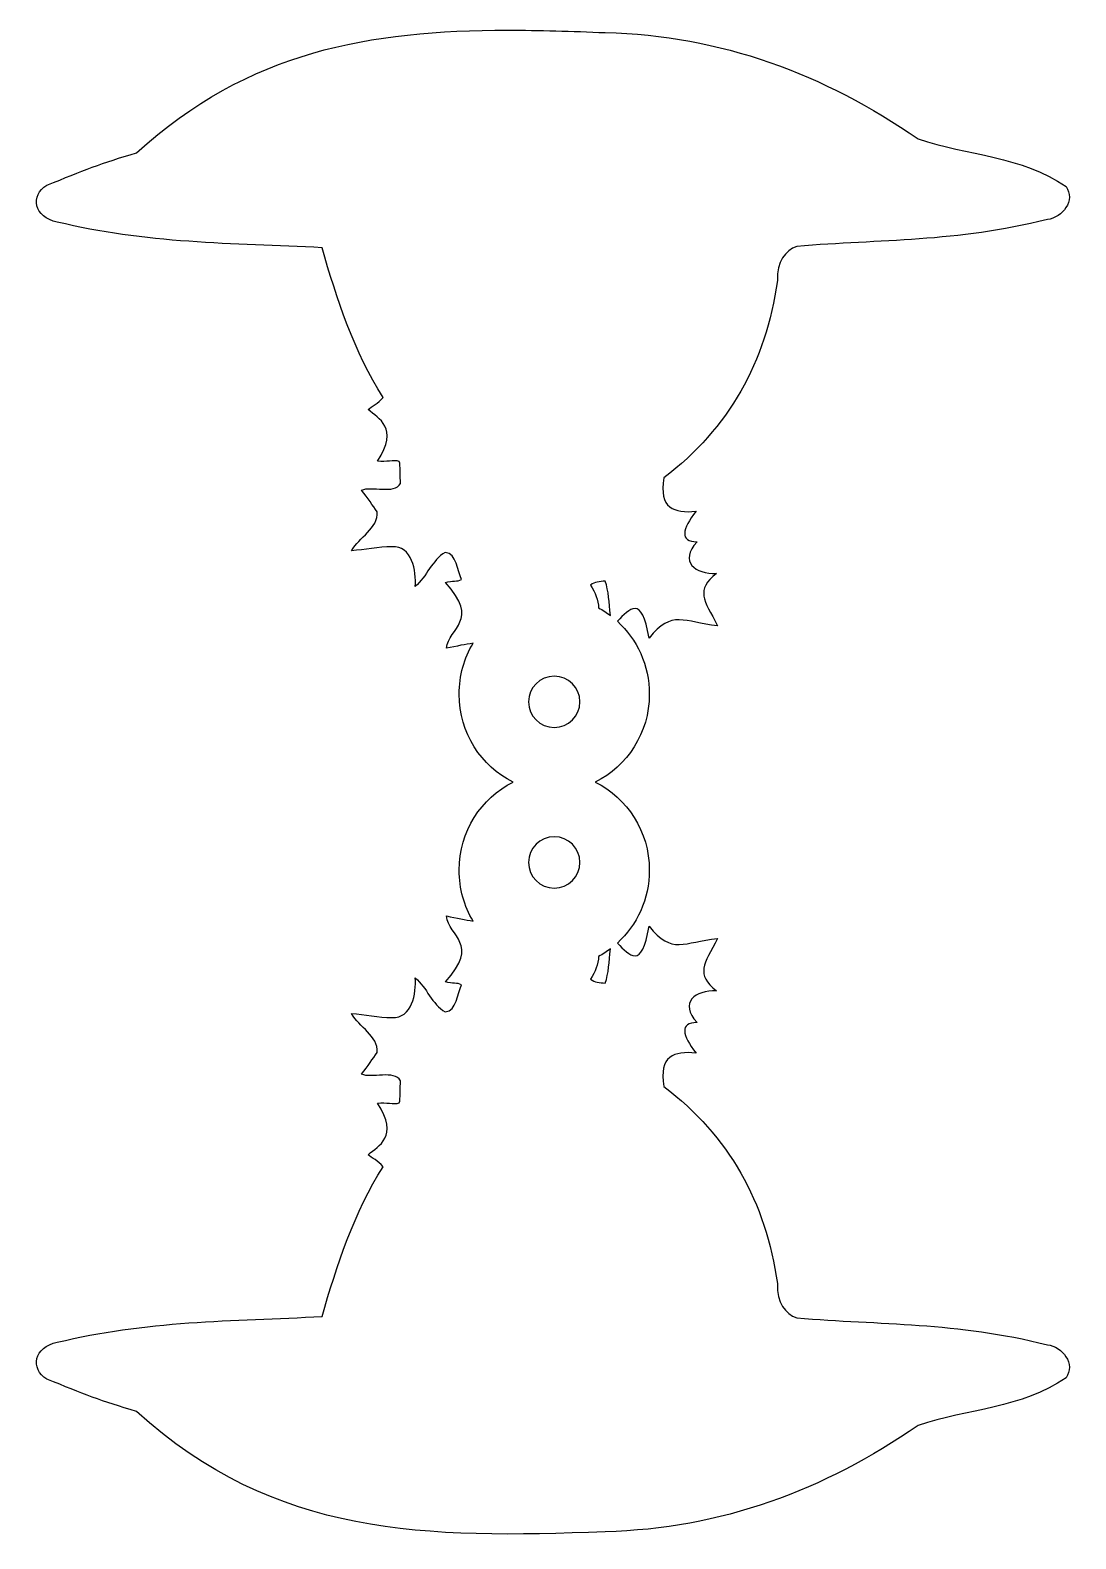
# Model space of a CAD drawing. Header units: centimetres. Extents: x -5.7 to 5.1, y -5.8 to 9.7.
import ezdxf

# ---------------------------------------------------------------- set-up
doc = ezdxf.new("R2010")
doc.units = ezdxf.units.CM
doc.header["$MEASUREMENT"] = 0
doc.layers.add('Layer 1', color=7, linetype='Continuous')

msp = doc.modelspace()

# ---------------------------------------------------------------- linework, layer by layer
at = {"layer": 'Layer 1', "color": 218}
for points, knots in [([(-0.7626, 9.74598), (-2.18, 9.74488), (-3.43812, 9.5368), (-4.59575, 8.47763), (-4.59575, 8.47763), (-4.95404, 8.37533), (-5.15003, 8.29635), (-5.52262, 8.14359), (-5.52262, 8.14359), (-5.69511, 8.0403), (-5.65908, 7.80785), (-5.41513, 7.76325), (-5.41513, 7.76325), (-4.52344, 7.54274), (-3.59441, 7.54042), (-2.68, 7.49784), (-2.68, 7.49784), (-2.53014, 6.97754), (-2.3454, 6.40731), (-2.04914, 5.95085), (-2.04914, 5.95085), (-2.09601, 5.88239), (-2.17105, 5.86083), (-2.20375, 5.82435), (-2.20375, 5.82435), (-2.09776, 5.72954), (-1.87986, 5.64446), (-2.10618, 5.29022), (-2.10618, 5.29022), (-2.01606, 5.27951), (-1.93963, 5.30911), (-1.88211, 5.28939), (-1.88211, 5.28939), (-1.86806, 5.25248), (-1.87752, 5.12756), (-1.86806, 5.06119), (-1.86806, 5.06119), (-1.93681, 4.94553), (-2.16699, 5.0401), (-2.27072, 4.99256), (-2.27072, 4.99256), (-2.20811, 4.90912), (-2.15651, 4.83159), (-2.10949, 4.76932), (-2.10949, 4.76932), (-2.09904, 4.59566), (-2.29978, 4.50361), (-2.37573, 4.36583), (-2.37573, 4.36583), (-2.23606, 4.3738), (-2.09912, 4.40891), (-1.95901, 4.40634), (-1.95901, 4.40634), (-1.75086, 4.42093), (-1.70483, 4.15391), (-1.71675, 3.99624), (-1.71675, 3.99624), (-1.5983, 4.0991), (-1.54272, 4.26986), (-1.40835, 4.34847), (-1.40835, 4.34847), (-1.28823, 4.33671), (-1.28269, 4.15924), (-1.23968, 4.06818), (-1.23968, 4.06818), (-1.28044, 4.04419), (-1.33264, 4.05897), (-1.40504, 4.03841), (-1.40504, 4.03841), (-1.04406, 3.63919), (-1.36926, 3.57473), (-1.39512, 3.35711), (-1.39512, 3.35711), (-1.28621, 3.37995), (-1.19632, 3.39947), (-1.11979, 3.4092), (-1.11979, 3.4092), (-1.21095, 3.25614), (-1.26365, 3.07591), (-1.26365, 2.88334), (-1.26365, 2.88334), (-1.26365, 2.48229), (-1.03566, 2.13641), (-0.70555, 1.97383), (-0.70555, 1.97383), (-1.03567, 1.81125), (-1.26365, 1.46537), (-1.26365, 1.06432), (-1.26365, 1.06432), (-1.26365, 0.87175), (-1.21095, 0.69152), (-1.11979, 0.53846), (-1.11979, 0.53846), (-1.19632, 0.54819), (-1.28621, 0.56771), (-1.39512, 0.59055), (-1.39512, 0.59055), (-1.36926, 0.37293), (-1.04406, 0.30847), (-1.40504, -0.09075), (-1.40504, -0.09075), (-1.33263, -0.11131), (-1.28043, -0.09652), (-1.23968, -0.12052), (-1.23968, -0.12052), (-1.28269, -0.21158), (-1.28824, -0.38905), (-1.40835, -0.40081), (-1.40835, -0.40081), (-1.54272, -0.3222), (-1.59831, -0.15145), (-1.71675, -0.04858), (-1.71675, -0.04858), (-1.70483, -0.20625), (-1.75087, -0.47327), (-1.95901, -0.45868), (-1.95901, -0.45868), (-2.09912, -0.46124), (-2.23606, -0.42613), (-2.37573, -0.41817), (-2.37573, -0.41817), (-2.29979, -0.55595), (-2.09904, -0.648), (-2.10949, -0.82166), (-2.10949, -0.82166), (-2.15651, -0.88393), (-2.20811, -0.96146), (-2.27072, -1.0449), (-2.27072, -1.0449), (-2.16699, -1.09244), (-1.93681, -0.99786), (-1.86806, -1.11353), (-1.86806, -1.11353), (-1.87752, -1.1799), (-1.86806, -1.30483), (-1.88211, -1.34173), (-1.88211, -1.34173), (-1.93963, -1.36145), (-2.01606, -1.33184), (-2.10618, -1.34256), (-2.10618, -1.34256), (-1.87985, -1.6968), (-2.09776, -1.78188), (-2.20375, -1.87669), (-2.20375, -1.87669), (-2.17104, -1.91317), (-2.096, -1.93473), (-2.04914, -2.00319), (-2.04914, -2.00319), (-2.34541, -2.45964), (-2.53014, -3.02988), (-2.68, -3.55018), (-2.68, -3.55018), (-3.59441, -3.59276), (-4.52344, -3.59508), (-5.41513, -3.81559), (-5.41513, -3.81559), (-5.65907, -3.86019), (-5.6951, -4.09264), (-5.52262, -4.19593), (-5.52262, -4.19593), (-5.15004, -4.34868), (-4.95404, -4.42766), (-4.59575, -4.52997), (-4.59575, -4.52997), (-3.17098, -5.83356), (-1.59314, -5.84715), (0.2453, -5.77351), (0.2453, -5.77351), (1.44144, -5.74533), (2.50684, -5.34649), (3.47818, -4.67466), (3.47818, -4.67466), (3.98962, -4.50053), (4.54931, -4.50187), (5.00615, -4.18187), (5.00615, -4.18187), (5.107, -4.04028), (4.96754, -3.86098), (4.81515, -3.84122), (4.81515, -3.84122), (3.86601, -3.60466), (3.0938, -3.63692), (2.22389, -3.56341), (2.22389, -3.56341), (2.10744, -3.52177), (2.01397, -3.40598), (2.02545, -3.20953), (2.02545, -3.20953), (1.9013, -2.36207), (1.52774, -1.68931), (0.85136, -1.17141), (0.85136, -1.17141), (0.79753, -0.85712), (0.95443, -0.80335), (1.18375, -0.82662), (1.18375, -0.82662), (1.03797, -0.64018), (1.01274, -0.51155), (1.19367, -0.5116), (1.19367, -0.5116), (1.00437, -0.30141), (1.17724, -0.17817), (1.39376, -0.1817), (1.39376, -0.1817), (1.17631, -0.01044), (1.26472, 0.08565), (1.40616, 0.35739), (1.40616, 0.35739), (1.05659, 0.32397), (0.93623, 0.18332), (0.69923, 0.48555), (0.69923, 0.48555), (0.62014, 0.02927), (0.4991, 0.18287), (0.37098, 0.31109), (0.37098, 0.31109), (0.57286, 0.49582), (0.70088, 0.76479), (0.70088, 1.06433), (0.70088, 1.06433), (0.70088, 1.46537), (0.47287, 1.81125), (0.14277, 1.97384), (0.14277, 1.97384), (0.47287, 2.13643), (0.70088, 2.48231), (0.70088, 2.88335), (0.70088, 2.88335), (0.70088, 3.18289), (0.57286, 3.45186), (0.37098, 3.63659), (0.37098, 3.63659), (0.4991, 3.76481), (0.62014, 3.91841), (0.69923, 3.46213), (0.69923, 3.46213), (0.93623, 3.76436), (1.0566, 3.62371), (1.40616, 3.59029), (1.40616, 3.59029), (1.26472, 3.86203), (1.17631, 3.95811), (1.39376, 4.12938), (1.39376, 4.12938), (1.17724, 4.12585), (1.00437, 4.24909), (1.19367, 4.45928), (1.19367, 4.45928), (1.01274, 4.45923), (1.03797, 4.58786), (1.18375, 4.7743), (1.18375, 4.7743), (0.95444, 4.75103), (0.79754, 4.80479), (0.85136, 5.11909), (0.85136, 5.11909), (1.52774, 5.63699), (1.9013, 6.30975), (2.02545, 7.15721), (2.02545, 7.15721), (2.01397, 7.35366), (2.10743, 7.46945), (2.22389, 7.51109), (2.22389, 7.51109), (3.0938, 7.58461), (3.86601, 7.55234), (4.81515, 7.7889), (4.81515, 7.7889), (4.96754, 7.80866), (5.10699, 7.98796), (5.00615, 8.12955), (5.00615, 8.12955), (4.54931, 8.44954), (3.98963, 8.44821), (3.47818, 8.62234), (3.47818, 8.62234), (2.50684, 9.29417), (1.44144, 9.69301), (0.2453, 9.72119), (0.2453, 9.72119), (-0.09941, 9.735), (-0.4355, 9.74625), (-0.7626, 9.74599), (-0.7626, 9.74599), (-0.7626, 9.74599), (-0.7626, 9.74598), (-0.7626, 9.74598)], [0, 0, 0, 0, 0.01369863, 0.01369863, 0.01369863, 0.01369863, 0.02739726, 0.02739726, 0.02739726, 0.02739726, 0.04109589, 0.04109589, 0.04109589, 0.04109589, 0.05479452, 0.05479452, 0.05479452, 0.05479452, 0.06849315, 0.06849315, 0.06849315, 0.06849315, 0.08219178, 0.08219178, 0.08219178, 0.08219178, 0.09589041, 0.09589041, 0.09589041, 0.09589041, 0.10958904, 0.10958904, 0.10958904, 0.10958904, 0.12328767, 0.12328767, 0.12328767, 0.12328767, 0.1369863, 0.1369863, 0.1369863, 0.1369863, 0.15068493, 0.15068493, 0.15068493, 0.15068493, 0.16438356, 0.16438356, 0.16438356, 0.16438356, 0.17808219, 0.17808219, 0.17808219, 0.17808219, 0.19178082, 0.19178082, 0.19178082, 0.19178082, 0.20547945, 0.20547945, 0.20547945, 0.20547945, 0.21917808, 0.21917808, 0.21917808, 0.21917808, 0.23287671, 0.23287671, 0.23287671, 0.23287671, 0.24657534, 0.24657534, 0.24657534, 0.24657534, 0.26027397, 0.26027397, 0.26027397, 0.26027397, 0.2739726, 0.2739726, 0.2739726, 0.2739726, 0.28767123, 0.28767123, 0.28767123, 0.28767123, 0.30136986, 0.30136986, 0.30136986, 0.30136986, 0.31506849, 0.31506849, 0.31506849, 0.31506849, 0.32876712, 0.32876712, 0.32876712, 0.32876712, 0.34246575, 0.34246575, 0.34246575, 0.34246575, 0.35616438, 0.35616438, 0.35616438, 0.35616438, 0.36986301, 0.36986301, 0.36986301, 0.36986301, 0.38356164, 0.38356164, 0.38356164, 0.38356164, 0.39726027, 0.39726027, 0.39726027, 0.39726027, 0.4109589, 0.4109589, 0.4109589, 0.4109589, 0.42465753, 0.42465753, 0.42465753, 0.42465753, 0.43835616, 0.43835616, 0.43835616, 0.43835616, 0.45205479, 0.45205479, 0.45205479, 0.45205479, 0.46575342, 0.46575342, 0.46575342, 0.46575342, 0.47945205, 0.47945205, 0.47945205, 0.47945205, 0.49315068, 0.49315068, 0.49315068, 0.49315068, 0.50684932, 0.50684932, 0.50684932, 0.50684932, 0.52054795, 0.52054795, 0.52054795, 0.52054795, 0.53424658, 0.53424658, 0.53424658, 0.53424658, 0.54794521, 0.54794521, 0.54794521, 0.54794521, 0.56164384, 0.56164384, 0.56164384, 0.56164384, 0.57534247, 0.57534247, 0.57534247, 0.57534247, 0.5890411, 0.5890411, 0.5890411, 0.5890411, 0.60273973, 0.60273973, 0.60273973, 0.60273973, 0.61643836, 0.61643836, 0.61643836, 0.61643836, 0.63013699, 0.63013699, 0.63013699, 0.63013699, 0.64383562, 0.64383562, 0.64383562, 0.64383562, 0.65753425, 0.65753425, 0.65753425, 0.65753425, 0.67123288, 0.67123288, 0.67123288, 0.67123288, 0.68493151, 0.68493151, 0.68493151, 0.68493151, 0.69863014, 0.69863014, 0.69863014, 0.69863014, 0.71232877, 0.71232877, 0.71232877, 0.71232877, 0.7260274, 0.7260274, 0.7260274, 0.7260274, 0.73972603, 0.73972603, 0.73972603, 0.73972603, 0.75342466, 0.75342466, 0.75342466, 0.75342466, 0.76712329, 0.76712329, 0.76712329, 0.76712329, 0.78082192, 0.78082192, 0.78082192, 0.78082192, 0.79452055, 0.79452055, 0.79452055, 0.79452055, 0.80821918, 0.80821918, 0.80821918, 0.80821918, 0.82191781, 0.82191781, 0.82191781, 0.82191781, 0.83561644, 0.83561644, 0.83561644, 0.83561644, 0.84931507, 0.84931507, 0.84931507, 0.84931507, 0.8630137, 0.8630137, 0.8630137, 0.8630137, 0.87671233, 0.87671233, 0.87671233, 0.87671233, 0.89041096, 0.89041096, 0.89041096, 0.89041096, 0.90410959, 0.90410959, 0.90410959, 0.90410959, 0.91780822, 0.91780822, 0.91780822, 0.91780822, 0.93150685, 0.93150685, 0.93150685, 0.93150685, 0.94520548, 0.94520548, 0.94520548, 0.94520548, 0.95890411, 0.95890411, 0.95890411, 0.95890411, 0.97260274, 0.97260274, 0.97260274, 0.97260274, 1, 1, 1, 1]), ([(0.2453, 4.05248), (0.28268, 3.94892), (0.28219, 3.83414), (0.29987, 3.69612), (0.29987, 3.69612), (0.261, 3.72553), (0.22044, 3.75213), (0.1775, 3.7755), (0.1775, 3.7755), (0.17512, 3.85198), (0.1427, 3.93651), (0.09316, 4.00949), (0.09316, 4.00949), (0.13399, 4.04827), (0.18993, 4.04375), (0.2453, 4.05248)], [0, 0, 0, 0, 0.2, 0.2, 0.2, 0.2, 0.4, 0.4, 0.4, 0.4, 0.6, 0.6, 0.6, 0.6, 1, 1, 1, 1]), ([(-0.28138, 3.06939), (-0.13479, 3.06939), (-0.01597, 2.95057), (-0.01597, 2.80398), (-0.01597, 2.80398), (-0.01597, 2.65739), (-0.13479, 2.53857), (-0.28138, 2.53857), (-0.28138, 2.53857), (-0.42797, 2.53857), (-0.54679, 2.65739), (-0.54679, 2.80398), (-0.54679, 2.80398), (-0.54679, 2.95057), (-0.42797, 3.06939), (-0.28138, 3.06939)], [0, 0, 0, 0, 0.2, 0.2, 0.2, 0.2, 0.4, 0.4, 0.4, 0.4, 0.6, 0.6, 0.6, 0.6, 1, 1, 1, 1]), ([(-0.28138, 1.40913), (-0.13479, 1.40913), (-0.01597, 1.29031), (-0.01597, 1.14372), (-0.01597, 1.14372), (-0.01597, 0.99713), (-0.13479, 0.87831), (-0.28138, 0.87831), (-0.28138, 0.87831), (-0.42797, 0.87831), (-0.54679, 0.99713), (-0.54679, 1.14372), (-0.54679, 1.14372), (-0.54679, 1.29031), (-0.42797, 1.40913), (-0.28138, 1.40913)], [0, 0, 0, 0, 0.2, 0.2, 0.2, 0.2, 0.4, 0.4, 0.4, 0.4, 0.6, 0.6, 0.6, 0.6, 1, 1, 1, 1]), ([(0.29987, 0.25158), (0.28219, 0.11356), (0.28267, -0.00122), (0.2453, -0.10478), (0.2453, -0.10478), (0.18994, -0.09605), (0.13399, -0.10056), (0.09316, -0.06179), (0.09316, -0.06179), (0.1427, 0.01119), (0.17513, 0.09572), (0.1775, 0.1722), (0.1775, 0.1722), (0.22044, 0.19556), (0.261, 0.22217), (0.29987, 0.25158)], [0, 0, 0, 0, 0.2, 0.2, 0.2, 0.2, 0.4, 0.4, 0.4, 0.4, 0.6, 0.6, 0.6, 0.6, 1, 1, 1, 1])]:
    msp.add_open_spline(points, degree=3, knots=knots, dxfattribs=at)

doc.saveas('drawing.dxf')
